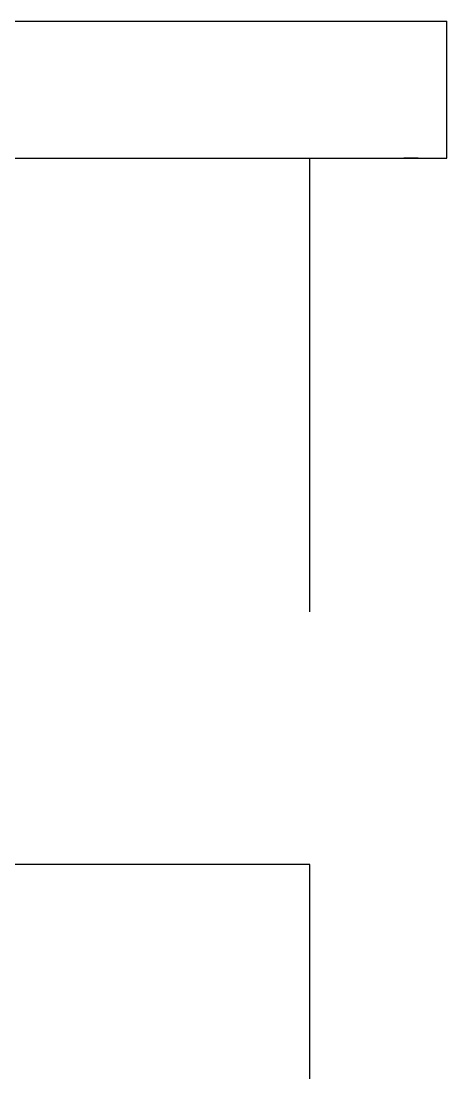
# Model space of a CAD drawing. Header units: millimetres. Extents: x 14 to 406, y 10 to 287.
# Drawn here: x 332.34 to 334.84, y 138.02 to 144.2 of the extents above; entities that cross this region are included whole.
import ezdxf

# ---------------------------------------------------------------- set-up
doc = ezdxf.new("R2010")
doc.units = ezdxf.units.MM
doc.layers.get('0').update_dxf_attribs({"linetype": 'CONTINUOUS'})

msp = doc.modelspace()

# ---------------------------------------------------------------- linework, layer by layer
at = {"color": 0}
for p, q in [((332.048, 144.202), (334.843, 144.202)), ((334.589, 144.202), (334.673, 144.202)), ((334.843, 143.397), (334.843, 144.202)), ((328.409, 143.397), (334.843, 143.397)), ((334.038, 140.731), (334.038, 143.397)), ((334.673, 143.397), (334.589, 143.397)), ((334.038, 139.248), (327.477, 139.248)), ((334.038, 136.624), (334.038, 139.248))]:
    msp.add_line(p, q, dxfattribs=at)

doc.saveas('drawing.dxf')
